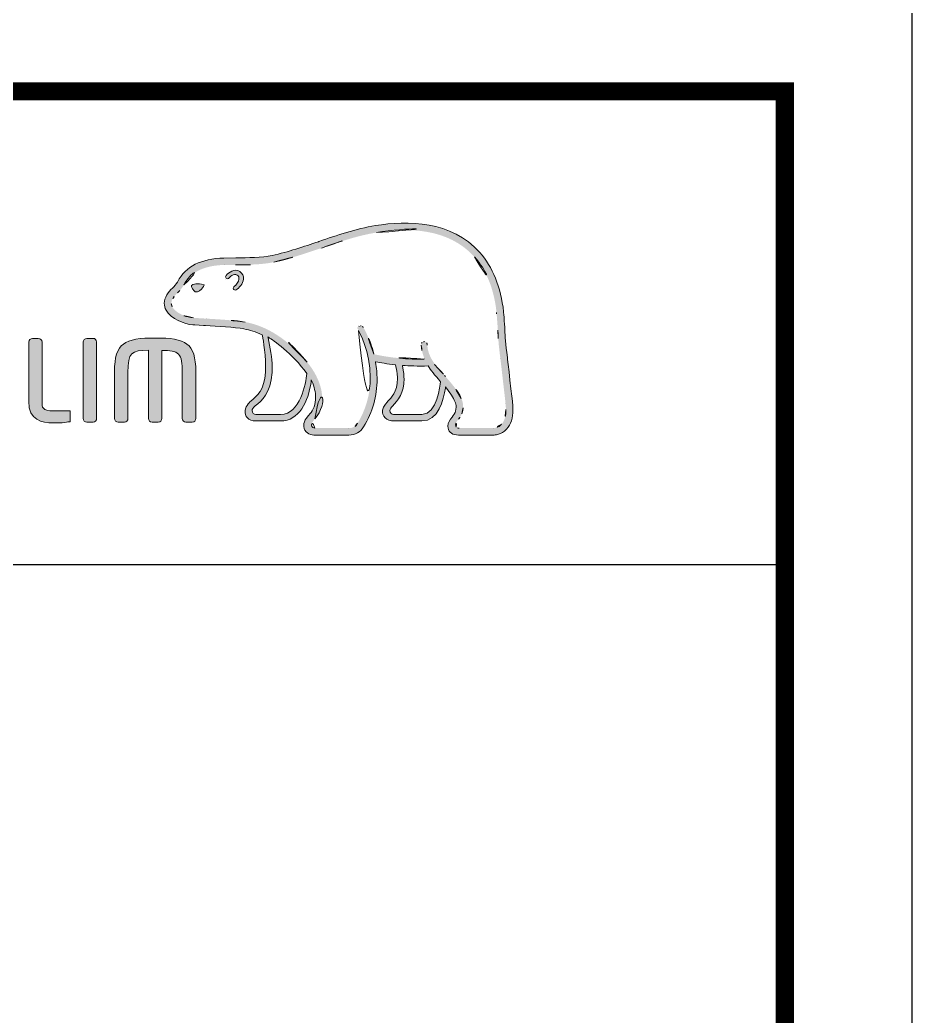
# Model space of a CAD drawing. Extents: x 16296660632 to 16296679688, y -37409620961 to -37409616551.
# Drawn here: x 16296679256.5 to 16296679330.3, y -37409617991.6 to -37409617909.1 of the extents above; entities that cross this region are included whole.
import ezdxf

# ---------------------------------------------------------------- set-up
doc = ezdxf.new("R2010")
doc.units = 0
doc.header["$LTSCALE"] = 10
doc.header["$MEASUREMENT"] = 0
doc.layers.get('0').update_dxf_attribs({"linetype": 'CONTINUOUS'})
doc.layers.add('레이어 1', color=7, linetype='CONTINUOUS', lineweight=0)

msp = doc.modelspace()

# ---------------------------------------------------------------- hatches: boundary and pattern name
at = {"layer": '레이어 1'}
h = msp.add_hatch(color=5, dxfattribs=at)
h.dxf.hatch_style = 1
edge = h.paths.add_edge_path(flags=16)
edge.add_spline(control_points=[(16296679296.336269, -37409617942.616783), (16296679296.05274, -37409617942.930649), (16296679295.69644, -37409617942.933456), (16296679295.681021, -37409617942.933456), (16296679295.681021, -37409617942.933456), (16296679292.826811, -37409617942.933456), (16296679292.826811, -37409617942.933456), (16296679292.721939, -37409617942.933456), (16296679292.641809, -37409617942.907173), (16296679292.58992, -37409617942.855942), (16296679292.54661, -37409617942.813507), (16296679292.52557, -37409617942.748993), (16296679292.52557, -37409617942.669029), (16296679292.52557, -37409617942.508072), (16296679292.643061, -37409617942.360077), (16296679292.767891, -37409617942.20298), (16296679292.883619, -37409617942.054298), (16296679292.993561, -37409617941.913322), (16296679293.055111, -37409617941.740082), (16296679293.21133, -37409617941.319618), (16296679293.19537, -37409617940.871094), (16296679293.00881, -37409617940.475868), (16296679292.671789, -37409617939.760818), (16296679292.171749, -37409617939.199028), (16296679291.687099, -37409617938.656174), (16296679291.687099, -37409617938.656174), (16296679291.52297, -37409617938.475922), (16296679291.52297, -37409617938.474167), (16296679290.892969, -37409617937.772118), (16296679290.241911, -37409617937.04583), (16296679290.19055, -37409617936.061127), (16296679290.178801, -37409617935.866142), (16296679290.08868, -37409617935.748306), (16296679289.96331, -37409617935.753578), (16296679289.96331, -37409617935.753578), (16296679289.77866, -37409617935.842293), (16296679289.774639, -37409617935.842293), (16296679289.724661, -37409617935.897362), (16296679289.696791, -37409617935.979393), (16296679289.696791, -37409617936.073753), (16296679289.696791, -37409617936.073753), (16296679289.69837, -37409617936.107048), (16296679289.69837, -37409617936.107407), (16296679289.723619, -37409617936.463364), (16296679289.808479, -37409617936.81263), (16296679289.957701, -37409617937.175217), (16296679289.957701, -37409617937.175217), (16296679289.97226, -37409617937.211723), (16296679289.97226, -37409617937.211723), (16296679289.97226, -37409617937.211723), (16296679289.933661, -37409617937.213097), (16296679289.933661, -37409617937.213097), (16296679288.101339, -37409617937.285713), (16296679286.304979, -37409617936.939934), (16296679285.77668, -37409617936.81263), (16296679285.45088, -37409617935.501778), (16296679284.92243, -37409617934.63279), (16296679284.89962, -37409617934.59597), (16296679284.858589, -37409617934.527939), (16296679284.793011, -37409617934.47567), (16296679284.729891, -37409617934.457443), (16296679284.729891, -37409617934.457443), (16296679284.575581, -37409617934.480583), (16296679284.55665, -37409617934.48304), (16296679284.54368, -37409617934.502327), (16296679284.51668, -37409617934.538803), (16296679284.45706, -37409617934.618767), (16296679284.45706, -37409617934.618767), (16296679284.449711, -37409617934.68293), (16296679284.449711, -37409617934.68293), (16296679284.449711, -37409617934.68293), (16296679284.49843, -37409617934.855461), (16296679284.49843, -37409617934.855461), (16296679284.53842, -37409617934.924553), (16296679285.47929, -37409617936.572769), (16296679285.47929, -37409617938.755783), (16296679285.47929, -37409617940.102386), (16296679285.12545, -37409617941.372902), (16296679284.427601, -37409617942.531578), (16296679284.260851, -37409617942.809647), (16296679284.041149, -37409617942.933456), (16296679283.714319, -37409617942.933456), (16296679283.714319, -37409617942.933456), (16296679280.90077, -37409617942.933456), (16296679280.90077, -37409617942.933456), (16296679280.807501, -37409617942.933456), (16296679280.612869, -37409617942.867867), (16296679280.612869, -37409617942.664467), (16296679280.612869, -37409617942.552254), (16296679280.71685, -37409617942.368141), (16296679280.8901, -37409617942.174217), (16296679282.06259, -37409617940.868637), (16296679281.386141, -37409617938.829399), (16296679280.261669, -37409617937.485939), (16296679279.175591, -37409617936.19017), (16296679277.40307, -37409617934.559486), (16296679275.12714, -37409617934.154442), (16296679274.32057, -37409617934.013489), (16296679272.995171, -37409617933.934937), (16296679271.92469, -37409617933.871437), (16296679271.92469, -37409617933.871437), (16296679270.84267, -37409617933.807266), (16296679270.84267, -37409617933.807266), (16296679270.287359, -37409617933.764839), (16296679269.369631, -37409617933.423286), (16296679269.090309, -37409617932.894432), (16296679268.9723, -37409617932.675262), (16296679268.98563, -37409617932.452942), (16296679269.1336, -37409617932.197304), (16296679269.226721, -37409617932.043007), (16296679269.354549, -37409617931.910439), (16296679269.515341, -37409617931.749107), (16296679269.693119, -37409617931.569221), (16296679269.876011, -37409617931.383011), (16296679270.0184, -37409617931.137527), (16296679270.0184, -37409617931.137527), (16296679270.05924, -37409617931.060738), (16296679270.05924, -37409617931.060738), (16296679270.602631, -37409617930.021309), (16296679271.722, -37409617929.472481), (16296679273.387581, -37409617929.428307), (16296679273.387581, -37409617929.428307), (16296679274.326891, -37409617929.417793), (16296679274.326891, -37409617929.417793), (16296679275.35824, -37409617929.412529), (16296679276.528481, -37409617929.406563), (16296679277.49003, -37409617929.199654), (16296679278.840509, -37409617928.909286), (16296679280.195379, -37409617928.446388), (16296679281.391041, -37409617928.038902), (16296679281.391041, -37409617928.038902), (16296679281.42926, -37409617928.026283), (16296679281.42926, -37409617928.026283), (16296679282.908091, -37409617927.520592), (16296679284.43742, -37409617926.997704), (16296679286.000759, -37409617926.743134), (16296679288.50271, -37409617926.328972), (16296679291.93852, -37409617926.342644), (16296679294.10014, -37409617928.769371), (16296679295.099251, -37409617929.892937), (16296679295.71468, -37409617931.438057), (16296679295.9265, -37409617933.362968), (16296679295.9265, -37409617933.362968), (16296679295.91844, -37409617933.356651), (16296679295.911051, -37409617933.349998), (16296679295.92824, -37409617933.388191), (16296679295.94438, -37409617933.60424), (16296679296.033449, -37409617934.828819), (16296679296.05905, -37409617935.41761), (16296679296.086069, -37409617936.02639), (16296679296.24, -37409617937.155952), (16296679296.24, -37409617937.155952), (16296679296.67626, -37409617940.933487), (16296679296.67626, -37409617940.933487), (16296679296.67626, -37409617940.933487), (16296679296.702209, -37409617941.392563), (16296679296.702209, -37409617941.392563), (16296679296.702209, -37409617941.934723), (16296679296.57947, -37409617942.346764), (16296679296.336269, -37409617942.616783)], knot_values=[0, 0, 0, 0, 1, 1, 1, 2, 2, 2, 3, 3, 3, 4, 4, 4, 5, 5, 5, 6, 6, 6, 7, 7, 7, 8, 8, 8, 9, 9, 9, 10, 10, 10, 11, 11, 11, 12, 12, 12, 13, 13, 13, 14, 14, 14, 15, 15, 15, 16, 16, 16, 17, 17, 17, 18, 18, 18, 19, 19, 19, 20, 20, 20, 21, 21, 21, 22, 22, 22, 23, 23, 23, 24, 24, 24, 25, 25, 25, 26, 26, 26, 27, 27, 27, 28, 28, 28, 29, 29, 29, 30, 30, 30, 31, 31, 31, 32, 32, 32, 33, 33, 33, 34, 34, 34, 35, 35, 35, 36, 36, 36, 37, 37, 37, 38, 38, 38, 39, 39, 39, 40, 40, 40, 41, 41, 41, 42, 42, 42, 43, 43, 43, 44, 44, 44, 45, 45, 45, 46, 46, 46, 47, 47, 47, 48, 48, 48, 49, 49, 49, 50, 50, 50, 51, 51, 51, 52, 52, 52, 53, 53, 53, 53], degree=3, periodic=0)
edge = h.paths.add_edge_path(flags=16)
edge.add_spline(control_points=[(16296679289.738171, -37409617941.800392), (16296679289.738171, -37409617941.800392), (16296679287.409809, -37409617941.800392), (16296679287.409809, -37409617941.800392), (16296679287.237619, -37409617941.800392), (16296679287.101561, -37409617941.662933), (16296679287.101561, -37409617941.487572), (16296679287.101561, -37409617941.365196), (16296679287.207821, -37409617941.209503), (16296679287.3083, -37409617941.102531), (16296679287.7819, -37409617940.649101), (16296679288.26635, -37409617940.024887), (16296679288.26635, -37409617938.839928), (16296679288.26635, -37409617938.839928), (16296679288.23637, -37409617938.301628), (16296679288.23637, -37409617938.299538), (16296679288.23637, -37409617938.299538), (16296679288.150789, -37409617937.775948), (16296679288.150789, -37409617937.775948), (16296679288.150789, -37409617937.775948), (16296679288.144831, -37409617937.742973), (16296679288.144831, -37409617937.742973), (16296679288.144831, -37409617937.742973), (16296679288.17919, -37409617937.745453), (16296679288.17919, -37409617937.745453), (16296679288.613359, -37409617937.776649), (16296679289.458151, -37409617937.823647), (16296679290.264721, -37409617937.785423), (16296679290.469509, -37409617938.111214), (16296679290.799509, -37409617938.530273), (16296679291.281349, -37409617939.088562), (16296679291.259239, -37409617939.36631), (16296679291.029209, -37409617941.800392), (16296679289.738171, -37409617941.800392)], knot_values=[0, 0, 0, 0, 1, 1, 1, 2, 2, 2, 3, 3, 3, 4, 4, 4, 5, 5, 5, 6, 6, 6, 7, 7, 7, 8, 8, 8, 9, 9, 9, 10, 10, 10, 11, 11, 11, 11], degree=3, periodic=0)
edge = h.paths.add_edge_path(flags=16)
edge.add_spline(control_points=[(16296679278.054979, -37409617941.800392), (16296679278.054979, -37409617941.800392), (16296679276.011209, -37409617941.800392), (16296679276.011209, -37409617941.800392), (16296679275.857969, -37409617941.800392), (16296679275.69313, -37409617941.674141), (16296679275.69313, -37409617941.487572), (16296679275.69313, -37409617941.374329), (16296679275.78816, -37409617941.234039), (16296679275.96142, -37409617941.09481), (16296679276.478661, -37409617940.682762), (16296679277.262449, -37409617940.059242), (16296679277.347309, -37409617938.33773), (16296679277.347309, -37409617938.33773), (16296679277.359051, -37409617937.868172), (16296679277.359051, -37409617937.868172), (16296679277.359051, -37409617937.135963), (16296679277.191259, -37409617936.2519), (16296679277.032061, -37409617935.461807), (16296679277.032061, -37409617935.461807), (16296679277.00609, -37409617935.381157), (16296679277.00609, -37409617935.381157), (16296679277.00609, -37409617935.381157), (16296679277.07308, -37409617935.433403), (16296679277.07308, -37409617935.433403), (16296679277.37781, -37409617935.62101), (16296679279.04707, -37409617936.752312), (16296679280.231689, -37409617938.423683), (16296679280.13349, -37409617939.214813), (16296679279.68742, -37409617941.800392), (16296679278.054979, -37409617941.800392)], knot_values=[0, 0, 0, 0, 1, 1, 1, 2, 2, 2, 3, 3, 3, 4, 4, 4, 5, 5, 5, 6, 6, 6, 7, 7, 7, 8, 8, 8, 9, 9, 9, 10, 10, 10, 10], degree=3, periodic=0)
edge = h.paths.add_edge_path()
edge.add_spline(control_points=[(16296679297.253139, -37409617940.87635), (16296679297.25242, -37409617940.871094), (16296679296.818979, -37409617937.0774), (16296679296.818979, -37409617937.0774), (16296679296.658529, -37409617935.943642), (16296679296.635389, -37409617935.339058), (16296679296.614531, -37409617934.803223), (16296679296.614531, -37409617934.803223), (16296679296.50724, -37409617933.305443), (16296679296.50724, -37409617933.30439), (16296679296.27894, -37409617931.254311), (16296679295.61545, -37409617929.598381), (16296679294.534281, -37409617928.387466), (16296679292.19874, -37409617925.763298), (16296679288.55286, -37409617925.735588), (16296679285.904499, -37409617926.172203), (16296679284.28031, -37409617926.440826), (16296679282.72784, -37409617926.970734), (16296679281.2269, -37409617927.484123), (16296679281.2269, -37409617927.484123), (16296679281.17853, -37409617927.501289), (16296679281.17853, -37409617927.501289), (16296679280.00515, -37409617927.901413), (16296679278.67359, -37409617928.356972), (16296679277.366949, -37409617928.635384), (16296679276.46921, -37409617928.827217), (16296679275.344919, -37409617928.835991), (16296679274.35177, -37409617928.841263), (16296679274.35177, -37409617928.841263), (16296679273.368811, -37409617928.853172), (16296679273.368811, -37409617928.853172), (16296679271.48004, -37409617928.899818), (16296679270.193541, -37409617929.553864), (16296679269.543739, -37409617930.796318), (16296679269.543739, -37409617930.796318), (16296679269.51446, -37409617930.849953), (16296679269.51446, -37409617930.849953), (16296679269.406969, -37409617931.038292), (16296679269.247589, -37409617931.198196), (16296679269.10486, -37409617931.341293), (16296679268.94758, -37409617931.499786), (16296679268.770309, -37409617931.677567), (16296679268.634951, -37409617931.907623), (16296679268.499041, -37409617932.138039), (16296679268.4305, -37409617932.371582), (16296679268.4305, -37409617932.600922), (16296679268.4305, -37409617932.7938), (16296679268.47888, -37409617932.98317), (16296679268.57604, -37409617933.164124), (16296679268.97756, -37409617933.92231), (16296679270.1229, -37409617934.331543), (16296679270.80636, -37409617934.380287), (16296679270.80636, -37409617934.380287), (16296679271.812469, -37409617934.44342), (16296679271.8365, -37409617934.445518), (16296679272.84244, -37409617934.502327), (16296679274.220091, -37409617934.581932), (16296679275.024389, -37409617934.723961), (16296679275.494671, -37409617934.807083), (16296679276.0291, -37409617934.975754), (16296679276.52145, -37409617935.207558), (16296679276.55652, -37409617935.335213), (16296679276.81216, -37409617936.471779), (16296679276.81216, -37409617937.868881), (16296679276.81216, -37409617937.868881), (16296679276.8013, -37409617938.312157), (16296679276.8013, -37409617938.312157), (16296679276.727131, -37409617939.785362), (16296679276.08486, -37409617940.300163), (16296679275.614241, -37409617940.676804), (16296679275.56653, -37409617940.714333), (16296679275.147129, -37409617941.062553), (16296679275.116961, -37409617941.481621), (16296679275.095579, -37409617941.718681), (16296679275.16342, -37409617941.934723), (16296679275.30739, -37409617942.090057), (16296679275.46343, -37409617942.258377), (16296679275.70068, -37409617942.34359), (16296679276.011209, -37409617942.34359), (16296679276.011209, -37409617942.34359), (16296679278.054979, -37409617942.34359), (16296679278.054979, -37409617942.34359), (16296679279.584681, -37409617942.34359), (16296679280.34144, -37409617940.696449), (16296679280.571659, -37409617939.153427), (16296679280.571659, -37409617939.153427), (16296679280.576401, -37409617938.936363), (16296679280.576401, -37409617938.936363), (16296679280.576401, -37409617938.936363), (16296679280.63954, -37409617939.045067), (16296679280.63954, -37409617939.045067), (16296679280.83572, -37409617939.481667), (16296679280.953751, -37409617940.003487), (16296679280.953751, -37409617940.396591), (16296679280.953751, -37409617940.948227), (16296679280.782949, -37409617941.430077), (16296679280.458561, -37409617941.789162), (16296679280.37669, -37409617941.870193), (16296679279.967621, -37409617942.294151), (16296679279.967621, -37409617942.71743), (16296679279.967621, -37409617942.71743), (16296679279.9713, -37409617942.787216), (16296679279.9713, -37409617942.787216), (16296679280.029329, -37409617943.2873), (16296679280.434019, -37409617943.510674), (16296679280.80995, -37409617943.510674), (16296679280.80995, -37409617943.510674), (16296679283.714319, -37409617943.510674), (16296679283.714319, -37409617943.510674), (16296679284.238581, -37409617943.510674), (16296679284.65641, -37409617943.274651), (16296679284.92486, -37409617942.829308), (16296679285.66395, -37409617941.602257), (16296679286.038469, -37409617940.269661), (16296679286.038469, -37409617938.869728), (16296679286.038469, -37409617938.432777), (16296679285.997259, -37409617937.966377), (16296679285.916599, -37409617937.48243), (16296679285.916599, -37409617937.48243), (16296679285.90959, -37409617937.443863), (16296679285.90959, -37409617937.443863), (16296679285.90959, -37409617937.443863), (16296679285.94816, -37409617937.451927), (16296679285.94816, -37409617937.451927), (16296679286.297609, -37409617937.5196), (16296679286.85976, -37409617937.617088), (16296679287.554449, -37409617937.692131), (16296679287.554449, -37409617937.692131), (16296679287.57464, -37409617937.694603), (16296679287.57464, -37409617937.694603), (16296679287.57464, -37409617937.694603), (16296679287.6681, -37409617938.226936), (16296679287.6681, -37409617938.226936), (16296679287.6681, -37409617938.226936), (16296679287.688589, -37409617938.353172), (16296679287.688589, -37409617938.355278), (16296679287.688589, -37409617938.355278), (16296679287.716311, -37409617938.826263), (16296679287.716311, -37409617938.826263), (16296679287.716311, -37409617939.956512), (16296679287.20289, -37409617940.448158), (16296679286.92692, -37409617940.711868), (16296679286.92305, -37409617940.715393), (16296679286.53801, -37409617941.106728), (16296679286.496281, -37409617941.453911), (16296679286.496281, -37409617941.453911), (16296679286.48295, -37409617941.560532), (16296679286.48295, -37409617941.560532), (16296679286.48295, -37409617941.669594), (16296679286.511, -37409617941.883507), (16296679286.701771, -37409617942.080597), (16296679286.869761, -37409617942.255592), (16296679287.129789, -37409617942.34359), (16296679287.475559, -37409617942.34359), (16296679287.475559, -37409617942.34359), (16296679289.738171, -37409617942.34359), (16296679289.738171, -37409617942.34359), (16296679291.11232, -37409617942.34359), (16296679291.525949, -37409617940.596497), (16296679291.692699, -37409617939.617393), (16296679291.692699, -37409617939.617393), (16296679291.70043, -37409617939.516403), (16296679291.70043, -37409617939.516403), (16296679291.70043, -37409617939.516403), (16296679291.75477, -37409617939.590393), (16296679291.75477, -37409617939.590393), (16296679292.07163, -37409617939.995079), (16296679292.349529, -37409617940.445), (16296679292.483299, -37409617940.724861), (16296679292.553619, -37409617940.870377), (16296679292.591499, -37409617941.032051), (16296679292.591499, -37409617941.194069), (16296679292.591499, -37409617941.194069), (16296679292.5403, -37409617941.521599), (16296679292.5403, -37409617941.521599), (16296679292.48735, -37409617941.699387), (16296679292.366011, -37409617941.863167), (16296679292.247311, -37409617942.021683), (16296679292.073179, -37409617942.247864), (16296679291.893629, -37409617942.482468), (16296679291.893629, -37409617942.767227), (16296679291.893629, -37409617942.767227), (16296679291.91048, -37409617942.923981), (16296679291.91048, -37409617942.923981), (16296679291.993219, -37409617943.302017), (16296679292.299561, -37409617943.510674), (16296679292.772449, -37409617943.510674), (16296679292.772449, -37409617943.510674), (16296679295.679621, -37409617943.510674), (16296679295.679621, -37409617943.510674), (16296679295.743429, -37409617943.510674), (16296679296.31155, -37409617943.496651), (16296679296.75655, -37409617943.01516), (16296679297.11179, -37409617942.63047), (16296679297.28434, -37409617942.101624), (16296679297.28434, -37409617941.399559), (16296679297.28434, -37409617941.399559), (16296679297.253481, -37409617940.878799), (16296679297.253139, -37409617940.87635)], knot_values=[0, 0, 0, 0, 1, 1, 1, 2, 2, 2, 3, 3, 3, 4, 4, 4, 5, 5, 5, 6, 6, 6, 7, 7, 7, 8, 8, 8, 9, 9, 9, 10, 10, 10, 11, 11, 11, 12, 12, 12, 13, 13, 13, 14, 14, 14, 15, 15, 15, 16, 16, 16, 17, 17, 17, 18, 18, 18, 19, 19, 19, 20, 20, 20, 21, 21, 21, 22, 22, 22, 23, 23, 23, 24, 24, 24, 25, 25, 25, 26, 26, 26, 27, 27, 27, 28, 28, 28, 29, 29, 29, 30, 30, 30, 31, 31, 31, 32, 32, 32, 33, 33, 33, 34, 34, 34, 35, 35, 35, 36, 36, 36, 37, 37, 37, 38, 38, 38, 39, 39, 39, 40, 40, 40, 41, 41, 41, 42, 42, 42, 43, 43, 43, 44, 44, 44, 45, 45, 45, 46, 46, 46, 47, 47, 47, 48, 48, 48, 49, 49, 49, 50, 50, 50, 51, 51, 51, 52, 52, 52, 53, 53, 53, 54, 54, 54, 55, 55, 55, 56, 56, 56, 57, 57, 57, 58, 58, 58, 59, 59, 59, 60, 60, 60, 61, 61, 61, 62, 62, 62, 63, 63, 63, 64, 64, 64, 65, 65, 65, 66, 66, 66, 66], degree=3, periodic=0)
edge = h.paths.add_edge_path(flags=0)
edge.add_spline(control_points=[(16296679270.75692, -37409617931.065277), (16296679270.75692, -37409617931.065277), (16296679271.17985, -37409617930.874168), (16296679271.703779, -37409617931.076157), (16296679271.703779, -37409617931.076157), (16296679271.768641, -37409617931.103859), (16296679271.68413, -37409617931.22345), (16296679271.42901, -37409617931.566406), (16296679271.17757, -37409617931.640419), (16296679271.17757, -37409617931.640419), (16296679271.17757, -37409617931.640419), (16296679270.995399, -37409617931.704582), (16296679270.893, -37409617931.580437), (16296679270.68609, -37409617931.337784), (16296679270.679779, -37409617931.196449), (16296679270.679779, -37409617931.196449), (16296679270.679779, -37409617931.196449), (16296679270.658381, -37409617931.091591), (16296679270.75692, -37409617931.065277)], knot_values=[0, 0, 0, 0, 1, 1, 1, 2, 2, 2, 3, 3, 3, 4, 4, 4, 5, 5, 5, 6, 6, 6, 6], degree=3, periodic=0)
edge = h.paths.add_edge_path(flags=0)
edge.add_spline(control_points=[(16296679273.54784, -37409617930.287483), (16296679273.484529, -37409617930.35656), (16296679273.47963, -37409617930.471588), (16296679273.54784, -37409617930.532249), (16296679273.61307, -37409617930.591164), (16296679273.726151, -37409617930.575737), (16296679273.78928, -37409617930.50631), (16296679273.82295, -37409617930.471588), (16296679274.17013, -37409617930.059532), (16296679274.46961, -37409617930.270287), (16296679274.57901, -37409617930.348846), (16296679274.62426, -37409617930.460373), (16296679274.60813, -37409617930.604477), (16296679274.582529, -37409617930.835579), (16296679274.38212, -37409617931.097908), (16296679274.24202, -37409617931.187683), (16296679274.163639, -37409617931.235367), (16296679274.111919, -37409617931.337784), (16296679274.14908, -37409617931.42054), (16296679274.185909, -37409617931.502937), (16296679274.29076, -37409617931.527496), (16296679274.37492, -37409617931.488213), (16296679274.62565, -37409617931.368279), (16296679274.941811, -37409617930.967796), (16296679274.985121, -37409617930.59433), (16296679275.013861, -37409617930.334122), (16296679274.897091, -37409617930.121597), (16296679274.689131, -37409617929.978188), (16296679274.24202, -37409617929.660812), (16296679273.73527, -37409617930.085472), (16296679273.54784, -37409617930.287483)], knot_values=[0, 0, 0, 0, 1, 1, 1, 2, 2, 2, 3, 3, 3, 4, 4, 4, 5, 5, 5, 6, 6, 6, 7, 7, 7, 8, 8, 8, 9, 9, 9, 10, 10, 10, 10], degree=3, periodic=0)
edge = h.paths.add_edge_path(flags=0)
edge.add_spline(control_points=[(16296679273.490669, -37409617930.59713), (16296679273.490669, -37409617930.59713), (16296679273.490669, -37409617930.59713), (16296679273.490669, -37409617930.59713), (16296679273.490669, -37409617930.59713), (16296679273.490669, -37409617930.59713), (16296679273.490669, -37409617930.59713)], knot_values=[0, 0, 0, 0, 1, 1, 1, 2, 2, 2, 2], degree=3, periodic=0)
h = msp.add_hatch(color=5, dxfattribs=at)
h.dxf.hatch_style = 2
edge = h.paths.add_edge_path()
edge.add_spline(control_points=[(16296679273.54784, -37409617930.287483), (16296679273.484529, -37409617930.35656), (16296679273.47963, -37409617930.471588), (16296679273.54784, -37409617930.532249), (16296679273.61307, -37409617930.591164), (16296679273.726151, -37409617930.575737), (16296679273.78928, -37409617930.50631), (16296679273.82295, -37409617930.471588), (16296679274.17013, -37409617930.059532), (16296679274.46961, -37409617930.270287), (16296679274.57901, -37409617930.348846), (16296679274.62426, -37409617930.460373), (16296679274.60813, -37409617930.604477), (16296679274.582529, -37409617930.835579), (16296679274.38212, -37409617931.097908), (16296679274.24202, -37409617931.187683), (16296679274.163639, -37409617931.235367), (16296679274.111919, -37409617931.337784), (16296679274.14908, -37409617931.42054), (16296679274.185909, -37409617931.502937), (16296679274.29076, -37409617931.527496), (16296679274.37492, -37409617931.488213), (16296679274.62565, -37409617931.368279), (16296679274.941811, -37409617930.967796), (16296679274.985121, -37409617930.59433), (16296679275.013861, -37409617930.334122), (16296679274.897091, -37409617930.121597), (16296679274.689131, -37409617929.978188), (16296679274.24202, -37409617929.660812), (16296679273.73527, -37409617930.085472), (16296679273.54784, -37409617930.287483)], knot_values=[0, 0, 0, 0, 1, 1, 1, 2, 2, 2, 3, 3, 3, 4, 4, 4, 5, 5, 5, 6, 6, 6, 7, 7, 7, 8, 8, 8, 9, 9, 9, 10, 10, 10, 10], degree=3, periodic=0)
h = msp.add_hatch(color=5, dxfattribs=at)
h.dxf.hatch_style = 2
edge = h.paths.add_edge_path()
edge.add_spline(control_points=[(16296679270.75692, -37409617931.065277), (16296679270.75692, -37409617931.065277), (16296679271.17985, -37409617930.874168), (16296679271.703779, -37409617931.076157), (16296679271.703779, -37409617931.076157), (16296679271.768641, -37409617931.103859), (16296679271.68413, -37409617931.22345), (16296679271.42901, -37409617931.566406), (16296679271.17757, -37409617931.640419), (16296679271.17757, -37409617931.640419), (16296679271.17757, -37409617931.640419), (16296679270.995399, -37409617931.704582), (16296679270.893, -37409617931.580437), (16296679270.68609, -37409617931.337784), (16296679270.679779, -37409617931.196449), (16296679270.679779, -37409617931.196449), (16296679270.679779, -37409617931.196449), (16296679270.658381, -37409617931.091591), (16296679270.75692, -37409617931.065277)], knot_values=[0, 0, 0, 0, 1, 1, 1, 2, 2, 2, 3, 3, 3, 4, 4, 4, 5, 5, 5, 6, 6, 6, 6], degree=3, periodic=0)
h = msp.add_hatch(color=5, dxfattribs=at)
h.dxf.hatch_style = 2
edge = h.paths.add_edge_path()
edge.add_spline(control_points=[(16296679257.52635, -37409617935.505302), (16296679257.3561, -37409617935.505302), (16296679257.211809, -37409617935.64592), (16296679257.211809, -37409617935.812828), (16296679257.211809, -37409617935.812828), (16296679257.211809, -37409617940.706978), (16296679257.211809, -37409617940.706978), (16296679257.211809, -37409617942.302917), (16296679258.30102, -37409617942.508072), (16296679259.24926, -37409617942.508072), (16296679259.945021, -37409617942.508072), (16296679260.12352, -37409617942.4786), (16296679260.329531, -37409617942.444237), (16296679260.329531, -37409617942.444237), (16296679260.449659, -37409617942.425323), (16296679260.449659, -37409617942.425323), (16296679260.447901, -37409617942.426018), (16296679260.60869, -37409617942.406029), (16296679260.60869, -37409617942.406029), (16296679260.60869, -37409617942.406029), (16296679260.656389, -37409617942.399712), (16296679260.656389, -37409617942.399712), (16296679260.656389, -37409617942.399712), (16296679260.656389, -37409617941.515984), (16296679260.656389, -37409617941.515984), (16296679260.656389, -37409617941.515984), (16296679259.259781, -37409617941.515984), (16296679259.259781, -37409617941.515984), (16296679258.315041, -37409617941.515984), (16296679258.315041, -37409617941.159348), (16296679258.315041, -37409617940.813232), (16296679258.315041, -37409617940.813232), (16296679258.315041, -37409617935.812828), (16296679258.315041, -37409617935.812828), (16296679258.315041, -37409617935.64592), (16296679258.171961, -37409617935.505302), (16296679258.00223, -37409617935.505302), (16296679258.00223, -37409617935.505302), (16296679257.52635, -37409617935.505302), (16296679257.52635, -37409617935.505302)], knot_values=[0, 0, 0, 0, 1, 1, 1, 2, 2, 2, 3, 3, 3, 4, 4, 4, 5, 5, 5, 6, 6, 6, 7, 7, 7, 8, 8, 8, 9, 9, 9, 10, 10, 10, 11, 11, 11, 12, 12, 12, 13, 13, 13, 13], degree=3, periodic=0)
h = msp.add_hatch(color=5, dxfattribs=at)
h.dxf.hatch_style = 2
edge = h.paths.add_edge_path()
edge.add_spline(control_points=[(16296679262.021761, -37409617935.505302), (16296679261.838011, -37409617935.505302), (16296679261.728251, -37409617935.657143), (16296679261.728251, -37409617935.803726), (16296679261.728251, -37409617935.803726), (16296679261.728251, -37409617942.139519), (16296679261.728251, -37409617942.139519), (16296679261.728251, -37409617942.308167), (16296679261.860109, -37409617942.44529), (16296679262.021761, -37409617942.44529), (16296679262.021761, -37409617942.44529), (16296679262.53586, -37409617942.44529), (16296679262.53586, -37409617942.44529), (16296679262.71998, -37409617942.44529), (16296679262.82991, -37409617942.290298), (16296679262.82991, -37409617942.139519), (16296679262.82991, -37409617942.139519), (16296679262.82991, -37409617935.803726), (16296679262.82991, -37409617935.803726), (16296679262.82991, -37409617935.636436), (16296679262.70105, -37409617935.505302), (16296679262.53586, -37409617935.505302), (16296679262.53586, -37409617935.505302), (16296679262.021761, -37409617935.505302), (16296679262.021761, -37409617935.505302)], knot_values=[0, 0, 0, 0, 1, 1, 1, 2, 2, 2, 3, 3, 3, 4, 4, 4, 5, 5, 5, 6, 6, 6, 7, 7, 7, 8, 8, 8, 8], degree=3, periodic=0)
h = msp.add_hatch(color=5, dxfattribs=at)
h.dxf.hatch_style = 2
edge = h.paths.add_edge_path()
edge.add_spline(control_points=[(16296679264.311741, -37409617938.239906), (16296679264.311741, -37409617938.239906), (16296679264.311741, -37409617942.139519), (16296679264.311741, -37409617942.139519), (16296679264.311741, -37409617942.308167), (16296679264.444281, -37409617942.44529), (16296679264.607, -37409617942.44529), (16296679264.607, -37409617942.44529), (16296679265.128811, -37409617942.44529), (16296679265.128811, -37409617942.44529), (16296679265.31292, -37409617942.44529), (16296679265.42304, -37409617942.290298), (16296679265.42304, -37409617942.139519), (16296679265.42304, -37409617942.139519), (16296679265.42304, -37409617938.336342), (16296679265.42304, -37409617938.336342), (16296679265.42304, -37409617936.659378), (16296679265.707451, -37409617936.496323), (16296679267.125601, -37409617936.492447), (16296679267.125601, -37409617936.595573), (16296679267.125601, -37409617942.139519), (16296679267.125601, -37409617942.139519), (16296679267.125601, -37409617942.314499), (16296679267.251499, -37409617942.44529), (16296679267.418421, -37409617942.44529), (16296679267.418421, -37409617942.44529), (16296679267.931129, -37409617942.44529), (16296679267.931129, -37409617942.44529), (16296679268.114519, -37409617942.44529), (16296679268.22431, -37409617942.290298), (16296679268.22431, -37409617942.139519), (16296679268.22431, -37409617942.139519), (16296679268.22431, -37409617936.61274), (16296679268.22431, -37409617936.503326), (16296679268.887791, -37409617936.505783), (16296679269.353849, -37409617936.560493), (16296679269.606171, -37409617936.81263), (16296679269.871969, -37409617937.078087), (16296679269.92388, -37409617937.573257), (16296679269.92388, -37409617938.336342), (16296679269.92388, -37409617938.336342), (16296679269.92388, -37409617942.139519), (16296679269.92388, -37409617942.139519), (16296679269.92388, -37409617942.305038), (16296679270.059429, -37409617942.44529), (16296679270.21969, -37409617942.44529), (16296679270.21969, -37409617942.44529), (16296679270.743959, -37409617942.44529), (16296679270.743959, -37409617942.44529), (16296679270.925779, -37409617942.44529), (16296679271.03817, -37409617942.286789), (16296679271.03817, -37409617942.139519), (16296679271.03817, -37409617942.139519), (16296679271.03817, -37409617938.239906), (16296679271.03817, -37409617938.239906), (16296679271.03817, -37409617935.87632), (16296679270.200041, -37409617935.475822), (16296679267.681089, -37409617935.475822), (16296679265.153009, -37409617935.475822), (16296679264.311741, -37409617935.87632), (16296679264.311741, -37409617938.239906)], knot_values=[0, 0, 0, 0, 1, 1, 1, 2, 2, 2, 3, 3, 3, 4, 4, 4, 5, 5, 5, 6, 6, 6, 7, 7, 7, 8, 8, 8, 9, 9, 9, 10, 10, 10, 11, 11, 11, 12, 12, 12, 13, 13, 13, 14, 14, 14, 15, 15, 15, 16, 16, 16, 17, 17, 17, 18, 18, 18, 19, 19, 19, 20, 20, 20, 20], degree=3, periodic=0)

# ---------------------------------------------------------------- linework, layer by layer
at = {"color": 5}
msp.add_line((16296679277.96442, -37409617942.34359), (16296679277.96442, -37409617942.34359), dxfattribs=at)
at = {"color": 5, "ltscale": 40}
msp.add_line((16296679319.77467, -37409617954.245888), (16296679215.731569, -37409617954.245888), dxfattribs=at)
at = {"ltscale": 0.5}
msp.add_lwpolyline([(16296678679.306351, -37409618380.983459), (16296679330.306351, -37409618380.983459), (16296679330.306351, -37409617903.983459), (16296678679.306351, -37409617903.983459)], close=True, dxfattribs=at)
at = {"color": 5, "linetype": 'ByBlock', "lineweight": 200, "const_width": 1.5}
msp.add_lwpolyline([(16296678689.774549, -37409618360.558739), (16296679319.774549, -37409618360.558739), (16296679319.774549, -37409617915.058739), (16296678689.774549, -37409617915.058739)], close=True, dxfattribs=at)
at = {"layer": '레이어 1', "color": 5}
for points, knots in [([(16296679297.253139, -37409617940.87635), (16296679297.25242, -37409617940.871094), (16296679296.818979, -37409617937.0774), (16296679296.818979, -37409617937.0774), (16296679296.658529, -37409617935.943642), (16296679296.635389, -37409617935.339058), (16296679296.614531, -37409617934.803223), (16296679296.614531, -37409617934.803223), (16296679296.50724, -37409617933.305443), (16296679296.50724, -37409617933.30439), (16296679296.27894, -37409617931.254311), (16296679295.61545, -37409617929.598381), (16296679294.534281, -37409617928.387466), (16296679292.19874, -37409617925.763298), (16296679288.55286, -37409617925.735588), (16296679285.904499, -37409617926.172203), (16296679284.28031, -37409617926.440826), (16296679282.72784, -37409617926.970734), (16296679281.2269, -37409617927.484123), (16296679281.2269, -37409617927.484123), (16296679281.17853, -37409617927.501289), (16296679281.17853, -37409617927.501289), (16296679280.00515, -37409617927.901413), (16296679278.67359, -37409617928.356972), (16296679277.366949, -37409617928.635384), (16296679276.46921, -37409617928.827217), (16296679275.344919, -37409617928.835991), (16296679274.35177, -37409617928.841263), (16296679274.35177, -37409617928.841263), (16296679273.368811, -37409617928.853172), (16296679273.368811, -37409617928.853172), (16296679271.48004, -37409617928.899818), (16296679270.193541, -37409617929.553864), (16296679269.543739, -37409617930.796318), (16296679269.543739, -37409617930.796318), (16296679269.51446, -37409617930.849953), (16296679269.51446, -37409617930.849953), (16296679269.406969, -37409617931.038292), (16296679269.247589, -37409617931.198196), (16296679269.10486, -37409617931.341293), (16296679268.94758, -37409617931.499786), (16296679268.770309, -37409617931.677567), (16296679268.634951, -37409617931.907623), (16296679268.499041, -37409617932.138039), (16296679268.4305, -37409617932.371582), (16296679268.4305, -37409617932.600922), (16296679268.4305, -37409617932.7938), (16296679268.47888, -37409617932.98317), (16296679268.57604, -37409617933.164124), (16296679268.97756, -37409617933.92231), (16296679270.1229, -37409617934.331543), (16296679270.80636, -37409617934.380287), (16296679270.80636, -37409617934.380287), (16296679271.812469, -37409617934.44342), (16296679271.8365, -37409617934.445518), (16296679272.84244, -37409617934.502327), (16296679274.220091, -37409617934.581932), (16296679275.024389, -37409617934.723961), (16296679275.494671, -37409617934.807083), (16296679276.0291, -37409617934.975754), (16296679276.52145, -37409617935.207558), (16296679276.55652, -37409617935.335213), (16296679276.81216, -37409617936.471779), (16296679276.81216, -37409617937.868881), (16296679276.81216, -37409617937.868881), (16296679276.8013, -37409617938.312157), (16296679276.8013, -37409617938.312157), (16296679276.727131, -37409617939.785362), (16296679276.08486, -37409617940.300163), (16296679275.614241, -37409617940.676804), (16296679275.56653, -37409617940.714333), (16296679275.147129, -37409617941.062553), (16296679275.116961, -37409617941.481621), (16296679275.095579, -37409617941.718681), (16296679275.16342, -37409617941.934723), (16296679275.30739, -37409617942.090057), (16296679275.46343, -37409617942.258377), (16296679275.70068, -37409617942.34359), (16296679276.011209, -37409617942.34359), (16296679276.011209, -37409617942.34359), (16296679278.054979, -37409617942.34359), (16296679278.054979, -37409617942.34359), (16296679279.584681, -37409617942.34359), (16296679280.34144, -37409617940.696449), (16296679280.571659, -37409617939.153427), (16296679280.571659, -37409617939.153427), (16296679280.576401, -37409617938.936363), (16296679280.576401, -37409617938.936363), (16296679280.576401, -37409617938.936363), (16296679280.63954, -37409617939.045067), (16296679280.63954, -37409617939.045067), (16296679280.83572, -37409617939.481667), (16296679280.953751, -37409617940.003487), (16296679280.953751, -37409617940.396591), (16296679280.953751, -37409617940.948227), (16296679280.782949, -37409617941.430077), (16296679280.458561, -37409617941.789162), (16296679280.37669, -37409617941.870193), (16296679279.967621, -37409617942.294151), (16296679279.967621, -37409617942.71743), (16296679279.967621, -37409617942.71743), (16296679279.9713, -37409617942.787216), (16296679279.9713, -37409617942.787216), (16296679280.029329, -37409617943.2873), (16296679280.434019, -37409617943.510674), (16296679280.80995, -37409617943.510674), (16296679280.80995, -37409617943.510674), (16296679283.714319, -37409617943.510674), (16296679283.714319, -37409617943.510674), (16296679284.238581, -37409617943.510674), (16296679284.65641, -37409617943.274651), (16296679284.92486, -37409617942.829308), (16296679285.66395, -37409617941.602257), (16296679286.038469, -37409617940.269661), (16296679286.038469, -37409617938.869728), (16296679286.038469, -37409617938.432777), (16296679285.997259, -37409617937.966377), (16296679285.916599, -37409617937.48243), (16296679285.916599, -37409617937.48243), (16296679285.90959, -37409617937.443863), (16296679285.90959, -37409617937.443863), (16296679285.90959, -37409617937.443863), (16296679285.94816, -37409617937.451927), (16296679285.94816, -37409617937.451927), (16296679286.297609, -37409617937.5196), (16296679286.85976, -37409617937.617088), (16296679287.554449, -37409617937.692131), (16296679287.554449, -37409617937.692131), (16296679287.57464, -37409617937.694603), (16296679287.57464, -37409617937.694603), (16296679287.57464, -37409617937.694603), (16296679287.6681, -37409617938.226936), (16296679287.6681, -37409617938.226936), (16296679287.6681, -37409617938.226936), (16296679287.688589, -37409617938.353172), (16296679287.688589, -37409617938.355278), (16296679287.688589, -37409617938.355278), (16296679287.716311, -37409617938.826263), (16296679287.716311, -37409617938.826263), (16296679287.716311, -37409617939.956512), (16296679287.20289, -37409617940.448158), (16296679286.92692, -37409617940.711868), (16296679286.92305, -37409617940.715393), (16296679286.53801, -37409617941.106728), (16296679286.496281, -37409617941.453911), (16296679286.496281, -37409617941.453911), (16296679286.48295, -37409617941.560532), (16296679286.48295, -37409617941.560532), (16296679286.48295, -37409617941.669594), (16296679286.511, -37409617941.883507), (16296679286.701771, -37409617942.080597), (16296679286.869761, -37409617942.255592), (16296679287.129789, -37409617942.34359), (16296679287.475559, -37409617942.34359), (16296679287.475559, -37409617942.34359), (16296679289.738171, -37409617942.34359), (16296679289.738171, -37409617942.34359), (16296679291.11232, -37409617942.34359), (16296679291.525949, -37409617940.596497), (16296679291.692699, -37409617939.617393), (16296679291.692699, -37409617939.617393), (16296679291.70043, -37409617939.516403), (16296679291.70043, -37409617939.516403), (16296679291.70043, -37409617939.516403), (16296679291.75477, -37409617939.590393), (16296679291.75477, -37409617939.590393), (16296679292.07163, -37409617939.995079), (16296679292.349529, -37409617940.445), (16296679292.483299, -37409617940.724861), (16296679292.553619, -37409617940.870377), (16296679292.591499, -37409617941.032051), (16296679292.591499, -37409617941.194069), (16296679292.591499, -37409617941.194069), (16296679292.5403, -37409617941.521599), (16296679292.5403, -37409617941.521599), (16296679292.48735, -37409617941.699387), (16296679292.366011, -37409617941.863167), (16296679292.247311, -37409617942.021683), (16296679292.073179, -37409617942.247864), (16296679291.893629, -37409617942.482468), (16296679291.893629, -37409617942.767227), (16296679291.893629, -37409617942.767227), (16296679291.91048, -37409617942.923981), (16296679291.91048, -37409617942.923981), (16296679291.993219, -37409617943.302017), (16296679292.299561, -37409617943.510674), (16296679292.772449, -37409617943.510674), (16296679292.772449, -37409617943.510674), (16296679295.679621, -37409617943.510674), (16296679295.679621, -37409617943.510674), (16296679295.743429, -37409617943.510674), (16296679296.31155, -37409617943.496651), (16296679296.75655, -37409617943.01516), (16296679297.11179, -37409617942.63047), (16296679297.28434, -37409617942.101624), (16296679297.28434, -37409617941.399559), (16296679297.28434, -37409617941.399559), (16296679297.253481, -37409617940.878799), (16296679297.253139, -37409617940.87635)], [0, 0, 0, 0, 1, 1, 1, 2, 2, 2, 3, 3, 3, 4, 4, 4, 5, 5, 5, 6, 6, 6, 7, 7, 7, 8, 8, 8, 9, 9, 9, 10, 10, 10, 11, 11, 11, 12, 12, 12, 13, 13, 13, 14, 14, 14, 15, 15, 15, 16, 16, 16, 17, 17, 17, 18, 18, 18, 19, 19, 19, 20, 20, 20, 21, 21, 21, 22, 22, 22, 23, 23, 23, 24, 24, 24, 25, 25, 25, 26, 26, 26, 27, 27, 27, 28, 28, 28, 29, 29, 29, 30, 30, 30, 31, 31, 31, 32, 32, 32, 33, 33, 33, 34, 34, 34, 35, 35, 35, 36, 36, 36, 37, 37, 37, 38, 38, 38, 39, 39, 39, 40, 40, 40, 41, 41, 41, 42, 42, 42, 43, 43, 43, 44, 44, 44, 45, 45, 45, 46, 46, 46, 47, 47, 47, 48, 48, 48, 49, 49, 49, 50, 50, 50, 51, 51, 51, 52, 52, 52, 53, 53, 53, 54, 54, 54, 55, 55, 55, 56, 56, 56, 57, 57, 57, 58, 58, 58, 59, 59, 59, 60, 60, 60, 61, 61, 61, 62, 62, 62, 63, 63, 63, 64, 64, 64, 65, 65, 65, 66, 66, 66, 66]), ([(16296679273.54784, -37409617930.287483), (16296679273.484529, -37409617930.35656), (16296679273.47963, -37409617930.471588), (16296679273.54784, -37409617930.532249), (16296679273.61307, -37409617930.591164), (16296679273.726151, -37409617930.575737), (16296679273.78928, -37409617930.50631), (16296679273.82295, -37409617930.471588), (16296679274.17013, -37409617930.059532), (16296679274.46961, -37409617930.270287), (16296679274.57901, -37409617930.348846), (16296679274.62426, -37409617930.460373), (16296679274.60813, -37409617930.604477), (16296679274.582529, -37409617930.835579), (16296679274.38212, -37409617931.097908), (16296679274.24202, -37409617931.187683), (16296679274.163639, -37409617931.235367), (16296679274.111919, -37409617931.337784), (16296679274.14908, -37409617931.42054), (16296679274.185909, -37409617931.502937), (16296679274.29076, -37409617931.527496), (16296679274.37492, -37409617931.488213), (16296679274.62565, -37409617931.368279), (16296679274.941811, -37409617930.967796), (16296679274.985121, -37409617930.59433), (16296679275.013861, -37409617930.334122), (16296679274.897091, -37409617930.121597), (16296679274.689131, -37409617929.978188), (16296679274.24202, -37409617929.660812), (16296679273.73527, -37409617930.085472), (16296679273.54784, -37409617930.287483)], [0, 0, 0, 0, 1, 1, 1, 2, 2, 2, 3, 3, 3, 4, 4, 4, 5, 5, 5, 6, 6, 6, 7, 7, 7, 8, 8, 8, 9, 9, 9, 10, 10, 10, 10]), ([(16296679273.490669, -37409617930.59713), (16296679273.490669, -37409617930.59713), (16296679273.490669, -37409617930.59713), (16296679273.490669, -37409617930.59713), (16296679273.490669, -37409617930.59713), (16296679273.490669, -37409617930.59713), (16296679273.490669, -37409617930.59713)], [0, 0, 0, 0, 1, 1, 1, 2, 2, 2, 2]), ([(16296679270.75692, -37409617931.065277), (16296679270.75692, -37409617931.065277), (16296679271.17985, -37409617930.874168), (16296679271.703779, -37409617931.076157), (16296679271.703779, -37409617931.076157), (16296679271.768641, -37409617931.103859), (16296679271.68413, -37409617931.22345), (16296679271.42901, -37409617931.566406), (16296679271.17757, -37409617931.640419), (16296679271.17757, -37409617931.640419), (16296679271.17757, -37409617931.640419), (16296679270.995399, -37409617931.704582), (16296679270.893, -37409617931.580437), (16296679270.68609, -37409617931.337784), (16296679270.679779, -37409617931.196449), (16296679270.679779, -37409617931.196449), (16296679270.679779, -37409617931.196449), (16296679270.658381, -37409617931.091591), (16296679270.75692, -37409617931.065277)], [0, 0, 0, 0, 1, 1, 1, 2, 2, 2, 3, 3, 3, 4, 4, 4, 5, 5, 5, 6, 6, 6, 6]), ([(16296679284.49843, -37409617934.855461), (16296679284.53842, -37409617934.924553), (16296679285.47929, -37409617936.572769), (16296679285.47929, -37409617938.755783), (16296679285.47929, -37409617940.102386), (16296679285.12545, -37409617941.372902), (16296679284.427601, -37409617942.531578)], [24, 24, 24, 24, 25, 25, 25, 26, 26, 26, 26]), ([(16296679257.52635, -37409617935.505302), (16296679257.3561, -37409617935.505302), (16296679257.211809, -37409617935.64592), (16296679257.211809, -37409617935.812828), (16296679257.211809, -37409617935.812828), (16296679257.211809, -37409617940.706978), (16296679257.211809, -37409617940.706978), (16296679257.211809, -37409617942.302917), (16296679258.30102, -37409617942.508072), (16296679259.24926, -37409617942.508072), (16296679259.945021, -37409617942.508072), (16296679260.12352, -37409617942.4786), (16296679260.329531, -37409617942.444237), (16296679260.329531, -37409617942.444237), (16296679260.449659, -37409617942.425323), (16296679260.449659, -37409617942.425323), (16296679260.447901, -37409617942.426018), (16296679260.60869, -37409617942.406029), (16296679260.60869, -37409617942.406029), (16296679260.60869, -37409617942.406029), (16296679260.656389, -37409617942.399712), (16296679260.656389, -37409617942.399712), (16296679260.656389, -37409617942.399712), (16296679260.656389, -37409617941.515984), (16296679260.656389, -37409617941.515984), (16296679260.656389, -37409617941.515984), (16296679259.259781, -37409617941.515984), (16296679259.259781, -37409617941.515984), (16296679258.315041, -37409617941.515984), (16296679258.315041, -37409617941.159348), (16296679258.315041, -37409617940.813232), (16296679258.315041, -37409617940.813232), (16296679258.315041, -37409617935.812828), (16296679258.315041, -37409617935.812828), (16296679258.315041, -37409617935.64592), (16296679258.171961, -37409617935.505302), (16296679258.00223, -37409617935.505302), (16296679258.00223, -37409617935.505302), (16296679257.52635, -37409617935.505302), (16296679257.52635, -37409617935.505302)], [0, 0, 0, 0, 1, 1, 1, 2, 2, 2, 3, 3, 3, 4, 4, 4, 5, 5, 5, 6, 6, 6, 7, 7, 7, 8, 8, 8, 9, 9, 9, 10, 10, 10, 11, 11, 11, 12, 12, 12, 13, 13, 13, 13]), ([(16296679262.021761, -37409617935.505302), (16296679261.838011, -37409617935.505302), (16296679261.728251, -37409617935.657143), (16296679261.728251, -37409617935.803726), (16296679261.728251, -37409617935.803726), (16296679261.728251, -37409617942.139519), (16296679261.728251, -37409617942.139519), (16296679261.728251, -37409617942.308167), (16296679261.860109, -37409617942.44529), (16296679262.021761, -37409617942.44529), (16296679262.021761, -37409617942.44529), (16296679262.53586, -37409617942.44529), (16296679262.53586, -37409617942.44529), (16296679262.71998, -37409617942.44529), (16296679262.82991, -37409617942.290298), (16296679262.82991, -37409617942.139519), (16296679262.82991, -37409617942.139519), (16296679262.82991, -37409617935.803726), (16296679262.82991, -37409617935.803726), (16296679262.82991, -37409617935.636436), (16296679262.70105, -37409617935.505302), (16296679262.53586, -37409617935.505302), (16296679262.53586, -37409617935.505302), (16296679262.021761, -37409617935.505302), (16296679262.021761, -37409617935.505302)], [0, 0, 0, 0, 1, 1, 1, 2, 2, 2, 3, 3, 3, 4, 4, 4, 5, 5, 5, 6, 6, 6, 7, 7, 7, 8, 8, 8, 8]), ([(16296679264.311741, -37409617938.239906), (16296679264.311741, -37409617938.239906), (16296679264.311741, -37409617942.139519), (16296679264.311741, -37409617942.139519), (16296679264.311741, -37409617942.308167), (16296679264.444281, -37409617942.44529), (16296679264.607, -37409617942.44529), (16296679264.607, -37409617942.44529), (16296679265.128811, -37409617942.44529), (16296679265.128811, -37409617942.44529), (16296679265.31292, -37409617942.44529), (16296679265.42304, -37409617942.290298), (16296679265.42304, -37409617942.139519), (16296679265.42304, -37409617942.139519), (16296679265.42304, -37409617938.336342), (16296679265.42304, -37409617938.336342), (16296679265.42304, -37409617936.659378), (16296679265.707451, -37409617936.496323), (16296679267.125601, -37409617936.492447), (16296679267.125601, -37409617936.595573), (16296679267.125601, -37409617942.139519), (16296679267.125601, -37409617942.139519), (16296679267.125601, -37409617942.314499), (16296679267.251499, -37409617942.44529), (16296679267.418421, -37409617942.44529), (16296679267.418421, -37409617942.44529), (16296679267.931129, -37409617942.44529), (16296679267.931129, -37409617942.44529), (16296679268.114519, -37409617942.44529), (16296679268.22431, -37409617942.290298), (16296679268.22431, -37409617942.139519), (16296679268.22431, -37409617942.139519), (16296679268.22431, -37409617936.61274), (16296679268.22431, -37409617936.503326), (16296679268.887791, -37409617936.505783), (16296679269.353849, -37409617936.560493), (16296679269.606171, -37409617936.81263), (16296679269.871969, -37409617937.078087), (16296679269.92388, -37409617937.573257), (16296679269.92388, -37409617938.336342), (16296679269.92388, -37409617938.336342), (16296679269.92388, -37409617942.139519), (16296679269.92388, -37409617942.139519), (16296679269.92388, -37409617942.305038), (16296679270.059429, -37409617942.44529), (16296679270.21969, -37409617942.44529), (16296679270.21969, -37409617942.44529), (16296679270.743959, -37409617942.44529), (16296679270.743959, -37409617942.44529), (16296679270.925779, -37409617942.44529), (16296679271.03817, -37409617942.286789), (16296679271.03817, -37409617942.139519), (16296679271.03817, -37409617942.139519), (16296679271.03817, -37409617938.239906), (16296679271.03817, -37409617938.239906), (16296679271.03817, -37409617935.87632), (16296679270.200041, -37409617935.475822), (16296679267.681089, -37409617935.475822), (16296679265.153009, -37409617935.475822), (16296679264.311741, -37409617935.87632), (16296679264.311741, -37409617938.239906)], [0, 0, 0, 0, 1, 1, 1, 2, 2, 2, 3, 3, 3, 4, 4, 4, 5, 5, 5, 6, 6, 6, 7, 7, 7, 8, 8, 8, 9, 9, 9, 10, 10, 10, 11, 11, 11, 12, 12, 12, 13, 13, 13, 14, 14, 14, 15, 15, 15, 16, 16, 16, 17, 17, 17, 18, 18, 18, 19, 19, 19, 20, 20, 20, 20]), ([(16296679278.054979, -37409617941.800392), (16296679278.054979, -37409617941.800392), (16296679276.011209, -37409617941.800392), (16296679276.011209, -37409617941.800392), (16296679275.857969, -37409617941.800392), (16296679275.69313, -37409617941.674141), (16296679275.69313, -37409617941.487572), (16296679275.69313, -37409617941.374329), (16296679275.78816, -37409617941.234039), (16296679275.96142, -37409617941.09481), (16296679276.478661, -37409617940.682762), (16296679277.262449, -37409617940.059242), (16296679277.347309, -37409617938.33773), (16296679277.347309, -37409617938.33773), (16296679277.359051, -37409617937.868172), (16296679277.359051, -37409617937.868172), (16296679277.359051, -37409617937.135963), (16296679277.191259, -37409617936.2519), (16296679277.032061, -37409617935.461807), (16296679277.032061, -37409617935.461807), (16296679277.00609, -37409617935.381157), (16296679277.00609, -37409617935.381157), (16296679277.00609, -37409617935.381157), (16296679277.07308, -37409617935.433403), (16296679277.07308, -37409617935.433403), (16296679277.37781, -37409617935.62101), (16296679279.04707, -37409617936.752312), (16296679280.231689, -37409617938.423683), (16296679280.13349, -37409617939.214813), (16296679279.68742, -37409617941.800392), (16296679278.054979, -37409617941.800392)], [0, 0, 0, 0, 1, 1, 1, 2, 2, 2, 3, 3, 3, 4, 4, 4, 5, 5, 5, 6, 6, 6, 7, 7, 7, 8, 8, 8, 9, 9, 9, 10, 10, 10, 10]), ([(16296679289.738171, -37409617941.800392), (16296679289.738171, -37409617941.800392), (16296679287.409809, -37409617941.800392), (16296679287.409809, -37409617941.800392), (16296679287.237619, -37409617941.800392), (16296679287.101561, -37409617941.662933), (16296679287.101561, -37409617941.487572), (16296679287.101561, -37409617941.365196), (16296679287.207821, -37409617941.209503), (16296679287.3083, -37409617941.102531), (16296679287.7819, -37409617940.649101), (16296679288.26635, -37409617940.024887), (16296679288.26635, -37409617938.839928), (16296679288.26635, -37409617938.839928), (16296679288.23637, -37409617938.301628), (16296679288.23637, -37409617938.299538), (16296679288.23637, -37409617938.299538), (16296679288.150789, -37409617937.775948), (16296679288.150789, -37409617937.775948), (16296679288.150789, -37409617937.775948), (16296679288.144831, -37409617937.742973), (16296679288.144831, -37409617937.742973), (16296679288.144831, -37409617937.742973), (16296679288.17919, -37409617937.745453), (16296679288.17919, -37409617937.745453), (16296679288.613359, -37409617937.776649), (16296679289.458151, -37409617937.823647), (16296679290.264721, -37409617937.785423), (16296679290.469509, -37409617938.111214), (16296679290.799509, -37409617938.530273), (16296679291.281349, -37409617939.088562), (16296679291.259239, -37409617939.36631), (16296679291.029209, -37409617941.800392), (16296679289.738171, -37409617941.800392)], [0, 0, 0, 0, 1, 1, 1, 2, 2, 2, 3, 3, 3, 4, 4, 4, 5, 5, 5, 6, 6, 6, 7, 7, 7, 8, 8, 8, 9, 9, 9, 10, 10, 10, 11, 11, 11, 11]), ([(16296679280.90077, -37409617942.933456), (16296679280.807501, -37409617942.933456), (16296679280.612869, -37409617942.867867), (16296679280.612869, -37409617942.664467), (16296679280.612869, -37409617942.552254), (16296679280.71685, -37409617942.368141), (16296679280.8901, -37409617942.174217)], [28, 28, 28, 28, 29, 29, 29, 30, 30, 30, 30]), ([(16296679292.58992, -37409617942.855942), (16296679292.54661, -37409617942.813507), (16296679292.52557, -37409617942.748993), (16296679292.52557, -37409617942.669029), (16296679292.52557, -37409617942.508072), (16296679292.643061, -37409617942.360077), (16296679292.767891, -37409617942.20298)], [3, 3, 3, 3, 4, 4, 4, 5, 5, 5, 5])]:
    msp.add_open_spline(points, degree=3, knots=knots, dxfattribs=at)
for points in [[(16296679286.000759, -37409617926.743134), (16296679288.50271, -37409617926.328972), (16296679291.93852, -37409617926.342644), (16296679294.10014, -37409617928.769371)], [(16296679281.42926, -37409617928.026283), (16296679282.908091, -37409617927.520592), (16296679284.43742, -37409617926.997704), (16296679286.000759, -37409617926.743134)], [(16296679281.391041, -37409617928.038902), (16296679281.391041, -37409617928.038902), (16296679281.42926, -37409617928.026283), (16296679281.42926, -37409617928.026283)], [(16296679277.49003, -37409617929.199654), (16296679278.840509, -37409617928.909286), (16296679280.195379, -37409617928.446388), (16296679281.391041, -37409617928.038902)], [(16296679294.10014, -37409617928.769371), (16296679295.099251, -37409617929.892937), (16296679295.71468, -37409617931.438057), (16296679295.9265, -37409617933.362968)], [(16296679270.05924, -37409617931.060738), (16296679270.602631, -37409617930.021309), (16296679271.722, -37409617929.472481), (16296679273.387581, -37409617929.428307)], [(16296679273.387581, -37409617929.428307), (16296679273.387581, -37409617929.428307), (16296679274.326891, -37409617929.417793), (16296679274.326891, -37409617929.417793)], [(16296679274.326891, -37409617929.417793), (16296679275.35824, -37409617929.412529), (16296679276.528481, -37409617929.406563), (16296679277.49003, -37409617929.199654)], [(16296679269.515341, -37409617931.749107), (16296679269.693119, -37409617931.569221), (16296679269.876011, -37409617931.383011), (16296679270.0184, -37409617931.137527)], [(16296679270.0184, -37409617931.137527), (16296679270.0184, -37409617931.137527), (16296679270.05924, -37409617931.060738), (16296679270.05924, -37409617931.060738)], [(16296679269.090309, -37409617932.894432), (16296679268.9723, -37409617932.675262), (16296679268.98563, -37409617932.452942), (16296679269.1336, -37409617932.197304)], [(16296679269.1336, -37409617932.197304), (16296679269.226721, -37409617932.043007), (16296679269.354549, -37409617931.910439), (16296679269.515341, -37409617931.749107)], [(16296679270.84267, -37409617933.807266), (16296679270.287359, -37409617933.764839), (16296679269.369631, -37409617933.423286), (16296679269.090309, -37409617932.894432)], [(16296679271.92469, -37409617933.871437), (16296679271.92469, -37409617933.871437), (16296679270.84267, -37409617933.807266), (16296679270.84267, -37409617933.807266)], [(16296679275.12714, -37409617934.154442), (16296679274.32057, -37409617934.013489), (16296679272.995171, -37409617933.934937), (16296679271.92469, -37409617933.871437)], [(16296679295.911051, -37409617933.349998), (16296679295.92824, -37409617933.388191), (16296679295.94438, -37409617933.60424), (16296679296.033449, -37409617934.828819)], [(16296679295.9265, -37409617933.362968), (16296679295.9265, -37409617933.362968), (16296679295.91844, -37409617933.356651), (16296679295.911051, -37409617933.349998)], [(16296679280.261669, -37409617937.485939), (16296679279.175591, -37409617936.19017), (16296679277.40307, -37409617934.559486), (16296679275.12714, -37409617934.154442)], [(16296679284.449711, -37409617934.68293), (16296679284.449711, -37409617934.68293), (16296679284.49843, -37409617934.855461), (16296679284.49843, -37409617934.855461)], [(16296679284.45706, -37409617934.618767), (16296679284.45706, -37409617934.618767), (16296679284.449711, -37409617934.68293), (16296679284.449711, -37409617934.68293)], [(16296679284.55665, -37409617934.48304), (16296679284.54368, -37409617934.502327), (16296679284.51668, -37409617934.538803), (16296679284.45706, -37409617934.618767)], [(16296679284.729891, -37409617934.457443), (16296679284.729891, -37409617934.457443), (16296679284.575581, -37409617934.480583), (16296679284.55665, -37409617934.48304)], [(16296679284.89962, -37409617934.59597), (16296679284.858589, -37409617934.527939), (16296679284.793011, -37409617934.47567), (16296679284.729891, -37409617934.457443)], [(16296679285.77668, -37409617936.81263), (16296679285.45088, -37409617935.501778), (16296679284.92243, -37409617934.63279), (16296679284.89962, -37409617934.59597)], [(16296679296.033449, -37409617934.828819), (16296679296.05905, -37409617935.41761), (16296679296.086069, -37409617936.02639), (16296679296.24, -37409617937.155952)], [(16296679289.96331, -37409617935.753578), (16296679289.96331, -37409617935.753578), (16296679289.77866, -37409617935.842293), (16296679289.774639, -37409617935.842293)], [(16296679290.19055, -37409617936.061127), (16296679290.178801, -37409617935.866142), (16296679290.08868, -37409617935.748306), (16296679289.96331, -37409617935.753578)], [(16296679289.774639, -37409617935.842293), (16296679289.724661, -37409617935.897362), (16296679289.696791, -37409617935.979393), (16296679289.696791, -37409617936.073753)], [(16296679289.696791, -37409617936.073753), (16296679289.696791, -37409617936.073753), (16296679289.69837, -37409617936.107048), (16296679289.69837, -37409617936.107407)], [(16296679289.69837, -37409617936.107407), (16296679289.723619, -37409617936.463364), (16296679289.808479, -37409617936.81263), (16296679289.957701, -37409617937.175217)], [(16296679289.933661, -37409617937.213097), (16296679288.101339, -37409617937.285713), (16296679286.304979, -37409617936.939934), (16296679285.77668, -37409617936.81263)], [(16296679289.957701, -37409617937.175217), (16296679289.957701, -37409617937.175217), (16296679289.97226, -37409617937.211723), (16296679289.97226, -37409617937.211723)], [(16296679289.97226, -37409617937.211723), (16296679289.97226, -37409617937.211723), (16296679289.933661, -37409617937.213097), (16296679289.933661, -37409617937.213097)], [(16296679291.52297, -37409617938.474167), (16296679290.892969, -37409617937.772118), (16296679290.241911, -37409617937.04583), (16296679290.19055, -37409617936.061127)], [(16296679296.24, -37409617937.155952), (16296679296.24, -37409617937.155952), (16296679296.67626, -37409617940.933487), (16296679296.67626, -37409617940.933487)], [(16296679280.8901, -37409617942.174217), (16296679282.06259, -37409617940.868637), (16296679281.386141, -37409617938.829399), (16296679280.261669, -37409617937.485939)], [(16296679291.687099, -37409617938.656174), (16296679291.687099, -37409617938.656174), (16296679291.52297, -37409617938.475922), (16296679291.52297, -37409617938.474167)], [(16296679293.00881, -37409617940.475868), (16296679292.671789, -37409617939.760818), (16296679292.171749, -37409617939.199028), (16296679291.687099, -37409617938.656174)], [(16296679293.055111, -37409617941.740082), (16296679293.21133, -37409617941.319618), (16296679293.19537, -37409617940.871094), (16296679293.00881, -37409617940.475868)], [(16296679296.702209, -37409617941.392563), (16296679296.702209, -37409617941.934723), (16296679296.57947, -37409617942.346764), (16296679296.336269, -37409617942.616783)], [(16296679296.67626, -37409617940.933487), (16296679296.67626, -37409617940.933487), (16296679296.702209, -37409617941.392563), (16296679296.702209, -37409617941.392563)], [(16296679292.767891, -37409617942.20298), (16296679292.883619, -37409617942.054298), (16296679292.993561, -37409617941.913322), (16296679293.055111, -37409617941.740082)], [(16296679283.714319, -37409617942.933456), (16296679283.714319, -37409617942.933456), (16296679280.90077, -37409617942.933456), (16296679280.90077, -37409617942.933456)], [(16296679284.427601, -37409617942.531578), (16296679284.260851, -37409617942.809647), (16296679284.041149, -37409617942.933456), (16296679283.714319, -37409617942.933456)], [(16296679292.826811, -37409617942.933456), (16296679292.721939, -37409617942.933456), (16296679292.641809, -37409617942.907173), (16296679292.58992, -37409617942.855942)], [(16296679295.681021, -37409617942.933456), (16296679295.681021, -37409617942.933456), (16296679292.826811, -37409617942.933456), (16296679292.826811, -37409617942.933456)], [(16296679296.336269, -37409617942.616783), (16296679296.05274, -37409617942.930649), (16296679295.69644, -37409617942.933456), (16296679295.681021, -37409617942.933456)]]:
    msp.add_open_spline(points, degree=3, dxfattribs=at)

doc.saveas('drawing.dxf')
